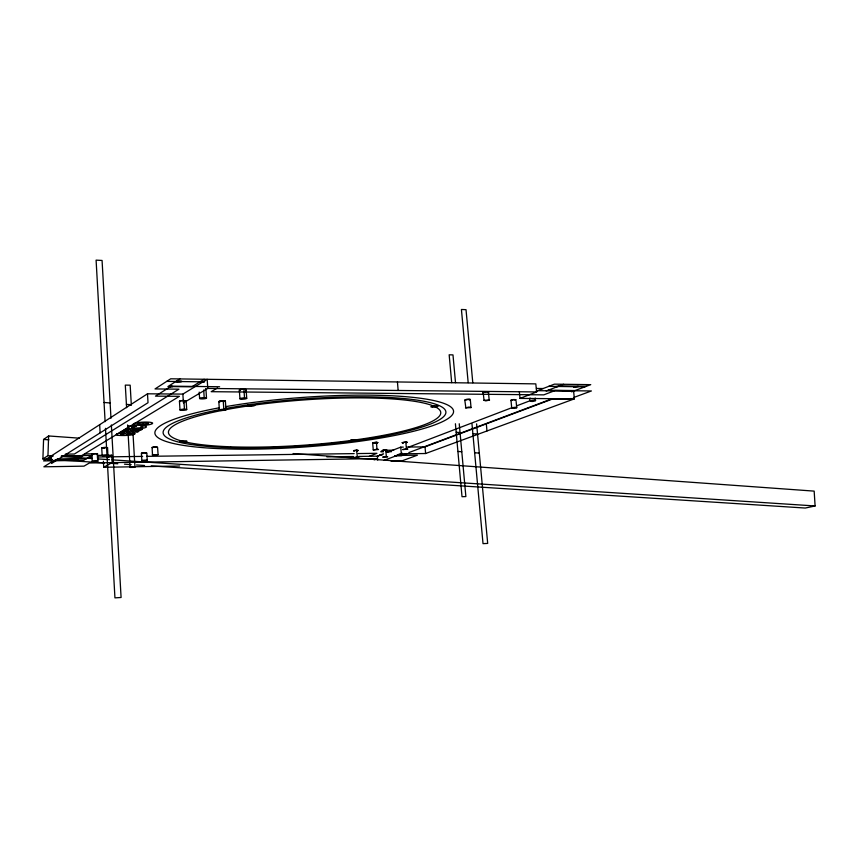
<?xml version="1.0" encoding="UTF-8"?>
<svg xmlns="http://www.w3.org/2000/svg" width="858" height="858" viewBox="0 0 858 858"><rect width="100%" height="100%" fill="white"/><g stroke="black" fill="none" stroke-linecap="round" stroke-linejoin="round"><path stroke-width="1.29" d="M373.241 449.882L372.672 442.964L374.013 442.524L376.415 442.32L376.994 449.238L378.496 449.485L373.251 449.935L376.994 449.238M52.263 459.545L42.9 458.944L43.576 439.446L48.627 435.961L79.354 438.17M42.9 458.944L47.962 455.652L48.627 435.961M399.174 454.311L397.683 454.708M107.904 455.351L102.07 455.555L107.904 455.351L107.582 447.64L101.652 447.973L104.258 448.273M157.218 447.447C158.644 446.299 151.147 446.879 152.402 447.64M124.271 432.7C116.892 434.491 121.836 436.207 126.866 432.636L133.987 432.979M74.689 458.933L78.132 458.751L74.732 459.019M96.546 453.979L97.555 453.603L91.72 453.936L97.297 453.625L96.557 454.032M92.181 461.282L97.973 461.036L92.224 461.25L91.827 453.828M152.424 423.562L152.52 423.477A9.223 1.544 -3.2 0 0 147.211 422.093L146.75 422.082A12.538 2.102 -3.2 0 0 144.787 422.082L144.294 422.093A9.299 1.566 -3.2 0 0 134.084 423.509M379.719 454.772L382.668 454.536M158.087 454.686L152.381 454.954L158.087 454.686L157.582 447.308M101.705 447.908L102.177 455.426M182.861 394.101L183.43 402.895L207.786 388.438L207.175 379.311L182.861 394.101L147.49 393.801L43.586 460.918L51.598 460.8M52.306 456.37L47.179 459.674L52.445 459.598M179.912 378.925L167.932 386.55L191.827 386.819L204.172 379.268M145.463 453.453C150.225 452.563 139.597 452.413 141.956 453.614M73.756 460.489L179.408 396.321L155.47 396.139L171.171 386.197C177.038 386.851 164.296 387.194 171.16 386.164L219.627 386.744M141.806 460.531L147.383 460.317L141.87 460.489L141.366 453.239M92.45 455.105L83.676 460.338L54.279 460.767M217.514 387.977L211.175 391.688L543.779 394.862L555.04 390.551L591.409 390.958L573.434 397.597M107.54 457.636L111.755 455.212L112.173 462.537L103.721 467.278L103.389 461.261M516.173 400.032L513.416 399.592L510.918 400.568M107.486 447.812L106.864 448.015M470.42 399.731C470.752 398.412 463.191 399.506 465.808 400.257M471.139 407.55L468.94 407.035L465.476 407.893L471.042 407.593L470.323 399.774L469.798 399.946L470.409 399.485L465.433 399.699M134.374 434.212L134.534 434.137A11.175 1.813 -3.1 0 0 134.91 433.891L135.103 433.655A7.647 1.233 -3.2 0 0 133.998 432.979M152.51 454.783L152.059 447.361M511.593 407.807C515.004 409.813 521.16 405.909 511.593 407.807L408.376 447.243M134.17 423.509L133.977 423.595A10.746 1.802 -3.2 0 0 133.344 424.624L140.401 425.418A10.285 1.727 -3.2 0 0 145.56 425.171M483.912 400.3L485.8 400.89L489.586 400.043L484.03 400.257L483.161 392.31M530.105 398.015C527.08 405.512 543.693 398.08 530.362 400.632L516.613 405.855M128.528 426.984L128.056 427.187A13.299 2.209 -3.2 0 0 127.649 427.434L127.349 427.756A7.99 1.319 -3.2 0 0 130.405 428.721L133.912 428.839A16.517 2.746 -3.2 0 0 135.51 428.828L138.921 428.689A7.904 1.308 -3.2 0 0 145.034 427.767C149.753 426.287 141.763 424.914 140.873 426.737A3.561 0.59 -3.2 0 1 142.836 427.155A3.561 0.59 -3.2 0 1 140.551 427.799L136.54 427.992A17.374 2.906 -3.2 0 1 135.081 427.992C127.081 427.338 134.674 427.23 136.69 425.836A8.408 1.394 -3.2 0 0 128.185 426.962M369.348 456.274L376.941 453.314L358.194 453.56M537.087 390.894L554.397 384.148L590.744 384.652L571.6 391.838M519.347 391.806L519.991 398.412L536.615 391.945L535.81 383.88L170.699 378.796L155.03 388.931L178.947 389.178L74.378 454.043L65.39 454.15M383.537 453.785L377.381 456.156L377.713 460.081M387.226 452.359L400.761 447.136L403.314 447.104M546.181 390.991L563.588 384.277M374.12 459.856L377.381 458.601L89.425 462.977L83.987 466.151L43.876 466.806L54.14 460.306L74.7 460.017M395.281 455.898L402.305 453.249M384.084 460.36L401.329 453.85L425.611 453.517L574.388 398.852L573.594 391.087L536.465 390.669M406.338 453.539L401.362 455.405L417.396 455.18L401.641 460.993L391.023 461.175M408.826 452.595L550.825 399.227L568.639 399.367L571.031 398.477M407.25 453.55L401.201 455.823L394.562 455.909M407.142 447.061L425.032 446.868L553.646 398.584M511.036 400.504C510.789 399.281 517.889 399.292 515.293 400.257M406.295 442.631L407.035 442.288L405.727 442.095M106.907 447.94C108.634 446.846 99.582 447.554 103.024 448.262M157.014 447.436L155.062 446.911L152.327 447.619M487.741 392.524C490.422 391.259 482.057 391.698 483.483 392.814M386.497 450.353C385.703 448.863 380.566 451.211 380.791 451.812L383.472 451.78M406.638 442.599L407.26 442.256L405.877 442.095M386.486 450.407C389.146 449.292 379.493 450.214 383.269 450.729M382.142 454.772L379.729 454.858M293.114 453.571L814.167 491.119L815.1 505.963L805.254 508.043L151.233 465.915M57.894 459.32L58.655 459.009L57.894 458.805M145.763 453.399C148.766 452.445 140.251 452.616 141.999 453.56M356.756 450.879L358.129 450.461L356.907 450.257M357.067 450.879C361.282 449.882 351.448 450.139 353.957 451.061M62.28 456.038L61.304 456.113M203.775 382.185L200.879 381.949L204.665 381.51M119.927 432.4L130.684 431.252L137.28 432.26L138.953 431.274L135.114 430.759L140.809 430.18L142.428 429.225L132.486 430.287L125.214 429.182M121.482 431.445L127.917 430.791L123.552 430.19M375.482 443.157L377.928 442.578L376.319 442.363M56.864 459.459L56.188 459.502M374.935 443.157L377.692 442.578L376.469 442.363M356.284 450.268L353.914 451.008M375.836 442.374L372.93 442.91L373.713 443.168M405.255 442.106L402.348 442.631L403.346 442.91M356.499 450.225L357.4 456.971L358.901 457.196L353.764 457.614L357.4 456.971M143.243 423.015L142.031 423.048A5.116 0.858 -3.2 0 0 139.951 423.209A4.204 0.708 -3.2 0 0 137.827 424.356M386.325 456.553L382.711 457.142L387.762 456.778L386.325 456.553L385.768 449.871M406.413 448.895L402.681 449.581L407.85 449.109L406.413 448.895L405.823 442.052L402.091 442.696L403.056 442.942M103.721 467.278L179.665 466.012M61.594 456.252L82.818 455.984L77.424 459.255L56.381 459.545M89.103 457.11L91.785 457.067M97.136 457.003L142.653 456.402M146.675 456.349L354.182 453.614M46.107 459.287L51.298 459.212M57.797 459.127L86.379 458.73M326.866 456.874L353.453 456.499M358.773 456.424L378.635 456.145M84.545 453.925L93.383 453.818M385.971 450.278L393.715 450.193M63.074 455.823L92.02 455.459M97.286 455.394L111.755 455.212M386.154 451.748L391.505 451.683M519.991 398.412L574.388 398.852M536.443 388.449L543.146 388.535M548.09 390.251L574.999 390.562M207.786 388.438L536.615 391.945M559.309 385.918L586.4 386.282M166.709 381.381L204.183 381.864M548.734 386.347L584.963 386.819M47.962 455.652L53.303 455.995M61.326 456.52L92.063 458.537M97.404 458.891L109.438 459.684M112.108 459.856L815.1 505.963M56.274 459.802L104.419 462.902M111.111 463.331L117.803 463.77M124.485 464.199L131.177 464.628M136.519 464.972L144.552 465.486M43.576 439.446L48.917 439.832M127.67 425.9L132.572 426.287M457.915 451.447L461.786 451.748M474.635 452.745L479.322 453.099M104.043 402.466L110.114 402.981M126.416 404.354L131.317 404.772M456.177 432.239L460.049 432.571M472.876 433.655L477.552 434.051M373.584 443.168L372.672 442.996M465.529 400.3L464.768 399.946L465.819 407.571M535.199 398.058L535.456 400.665M516.119 401.394L516.731 407.786M510.96 400.075L511.7 407.764M488.449 392.363L489.199 400.332M486.314 423.863L486.979 430.973M472.79 382.722L466.023 309.674L461.422 309.481L468.178 382.657M476.608 423.895L487.687 543.414L483.022 543.65L471.975 423.906M455.512 382.7L452.981 354.901L449.163 354.804L451.683 382.647M459.245 423.755L465.873 496.578L462.012 496.696L455.405 423.755M425.032 446.868L425.611 453.517M397.436 381.96L398.155 390.476M400.761 447.136L401.329 453.85M246.117 389.607L246.729 398.348M243.919 389.167L244.53 397.919M239.339 390.058L239.95 398.798M225.407 401.169L225.986 409.652A3.303 0.579 -3.6 0 1 220.978 410.478A3.303 0.579 -3.6 0 1 221.096 409.47A3.303 0.579 -3.6 0 1 225.986 409.684M223.241 400.761L223.809 409.266M218.822 401.619L219.391 410.103M205.931 389.189L206.51 398.048A3.464 0.633 -3.4 0 1 201.308 398.927A3.464 0.633 -3.4 0 1 201.351 397.822A3.464 0.633 -3.4 0 1 206.521 398.091M203.7 390.004L204.204 397.619M199.185 392.117L199.603 398.52M186.175 400.986L186.722 409.588A3.368 0.59 -3.3 0 1 181.692 410.36A3.368 0.59 -3.3 0 1 181.671 409.341A3.368 0.59 -3.3 0 1 186.733 409.566M184.438 409.137L183.891 400.514A3.067 0.558 -3.2 0 0 180.652 400.879A3.067 0.558 -3.2 0 0 179.987 401.523M179.451 401.319L179.998 409.931M147.49 393.801L148.026 402.702L51.609 463.449L51.233 455.973M146.815 453.163L147.254 460.446M131.328 405.062L130.169 385.178L125.3 385.113L126.609 407.689M132.497 424.946L134.974 467.363L130.073 467.438L127.606 424.957M110.982 418.275L102.07 260.457L96.096 260.135L105.116 421.653M111.358 424.957L121.085 597.49L114.94 597.865L105.48 428.335M99.678 424.678L100.129 432.882M97.458 453.764L97.866 461.164M137.73 424.378A7.636 1.287 -3.2 0 0 142.878 424.506L143.458 424.528A5.277 0.89 -3.2 0 0 145.817 424.356A4.193 0.708 -3.2 0 0 147.962 423.209A7.508 1.255 -3.2 0 0 143.222 423.048M152.295 423.573A9.395 1.577 -3.2 0 1 145.635 425.203M116.538 434.084A8.387 1.362 -3.2 0 1 124.249 432.657M116.72 434.084A13.095 2.124 -3.2 0 0 116.441 434.277L116.313 434.77A7.1 1.148 -3.1 0 0 117.718 435.253M117.632 435.263A10.736 1.737 -3.2 0 0 123.198 435.499A16.066 2.617 -3.2 0 0 124.228 435.51L127.617 435.371A8.172 1.319 -3.2 0 0 130.545 435.081A7.872 1.276 -3.2 0 0 134.406 434.212M225.568 406.66A149.71 24.775 -4.2 0 1 453.389 410.306A149.71 24.775 -4.2 0 1 237.956 449.152A149.71 24.775 -4.2 0 1 219.487 407.754M225.128 408.58A141.774 23.456 -4.2 0 1 445.356 410.253A141.774 23.456 -4.2 0 1 246.6 447.962A141.774 23.456 -4.2 0 1 220.034 409.545M205.545 389.114A3.153 0.59 -3.3 0 1 205.512 389.403M239.832 390.208A3.089 0.579 -3.6 0 1 242.953 389.242A3.089 0.579 -3.6 0 1 245.431 389.95M224.764 401.49A3.003 0.547 -3.5 0 0 223.766 400.847A3.003 0.547 -3.5 0 0 219.777 401.19A3.003 0.547 -3.5 0 0 220.013 401.909A3.303 0.601 -3.5 0 1 219.487 401.19A3.303 0.601 -3.5 0 1 223.949 400.793A3.303 0.601 -3.5 0 1 224.957 401.523M185.789 400.858A3.067 0.558 -3.2 0 1 185.714 401.169M205.856 389.092A3.464 0.654 -3.3 0 1 205.48 389.575M239.843 390.336A3.4 0.633 -3.6 0 1 242.578 389.2A3.4 0.633 -3.6 0 1 245.753 389.94M185.746 400.697A3.368 0.611 -3.2 0 1 185.757 401.287M179.901 401.619A3.368 0.611 -3.2 0 1 180.298 400.89A3.368 0.611 -3.2 0 1 184.116 400.514M483.419 392.889A3.035 0.536 -5.3 0 1 483.869 392.095A3.035 0.536 -5.3 0 1 488.063 391.774A3.035 0.536 -5.3 0 1 487.912 392.546M556.102 386.626L559.695 386.282L556.134 386.583M562.934 391.141L566.462 390.808L562.934 391.141M573.594 386.915L578.431 386.465L573.637 386.851M131.381 433.858L126.223 434.684L128.303 433.44A4.676 0.751 -3.2 0 1 131.027 433.601L131.381 433.858M350.686 440.283L357.389 439.8L350.75 440.208M248.788 406.317A4.011 0.708 -3.7 0 0 254.826 405.319A4.011 0.708 -3.7 0 0 248.841 405.073A4.011 0.708 -3.7 0 0 248.788 406.317M181.36 442.042A3.657 0.568 -3.6 0 0 186.947 441.237A3.657 0.568 -3.6 0 0 181.606 441.033A3.657 0.568 -3.6 0 0 181.36 442.042M432.507 407.132A3.689 0.633 -5 0 0 438.17 406.145A3.689 0.633 -5 0 0 432.829 406.006A3.689 0.633 -5 0 0 432.507 407.132M230.545 446.793A136.476 22.565 -4.2 0 0 440.583 413.953A136.476 22.565 -4.2 0 0 242.814 406.767A136.476 22.565 -4.2 0 0 230.545 446.793M241.548 399.206A3.4 0.622 -3.6 0 0 246.729 398.38A3.4 0.622 -3.6 0 0 241.742 398.123A3.4 0.622 -3.6 0 0 241.548 399.206M177.359 382.1A2.917 0.558 -3 0 0 181.81 381.413A2.917 0.558 -3 0 0 177.542 381.113A2.917 0.558 -3 0 0 177.359 382.1"/></g></svg>
